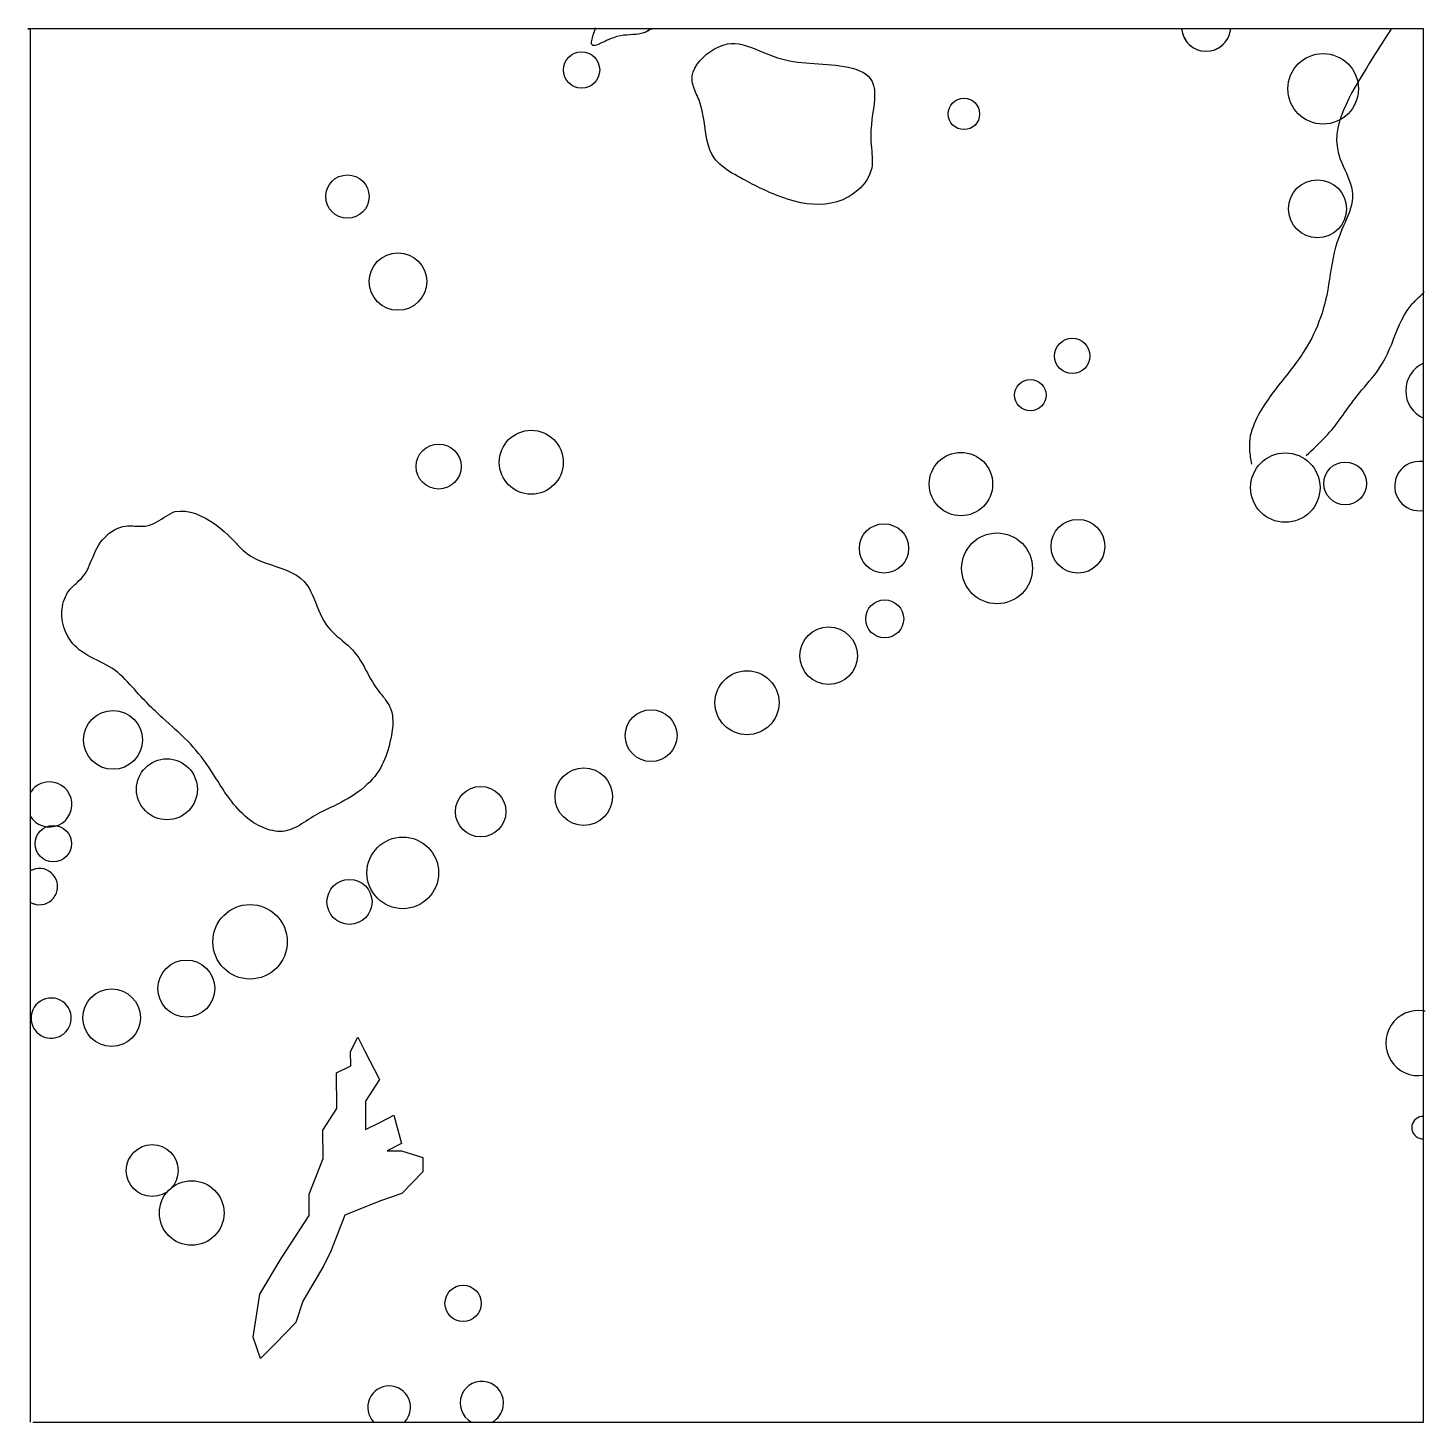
# Model space of a CAD drawing. Extents: x 4.057 to 5.044, y 8.53 to 9.515.
import ezdxf

# ---------------------------------------------------------------- set-up
doc = ezdxf.new("R2010")
doc.units = 0
doc.linetypes.add('HIDDEN', pattern=[0.375, 0.25, -0.125])
for name, color, linetype in [('LAYER1', 7, 'CONTINUOUS'), ('LAYER10', 1, 'CONTINUOUS'), ('LAYER12', 5, 'CONTINUOUS')]:
    doc.layers.add(name, color=color, linetype=linetype)

msp = doc.modelspace()

# ---------------------------------------------------------------- linework, layer by layer
at = {"layer": 'LAYER1', "color": 7, "linetype": 'CONTINUOUS'}
for points in [[(4.496, 9.5131), (4.496, 9.5131), (4.496, 9.5131), (4.4959, 9.5131), (4.4959, 9.5131), (4.4959, 9.513), (4.4959, 9.513), (4.4959, 9.513), (4.4958, 9.513), (4.4958, 9.513), (4.4958, 9.513), (4.4958, 9.513), (4.4958, 9.513), (4.494, 9.5119), (4.4922, 9.5111), (4.4904, 9.5106), (4.4885, 9.5102), (4.4865, 9.51), (4.4844, 9.5099), (4.4823, 9.5097), (4.4802, 9.5096), (4.4779, 9.5094), (4.4756, 9.509), (4.4732, 9.5085), (4.4707, 9.5077), (4.4691, 9.5071), (4.4675, 9.5064), (4.4659, 9.5057), (4.4643, 9.5049), (4.4628, 9.5042), (4.4613, 9.5035), (4.46, 9.503), (4.4588, 9.5025), (4.4577, 9.5022), (4.4568, 9.5021), (4.4561, 9.5022), (4.4556, 9.5026), (4.4554, 9.503), (4.4553, 9.5035), (4.4553, 9.5042), (4.4553, 9.5049), (4.4555, 9.5057), (4.4557, 9.5067), (4.4559, 9.5076), (4.4562, 9.5087), (4.4565, 9.5097), (4.4569, 9.5108), (4.4573, 9.512), (4.4576, 9.5131)], [(4.4576, 9.5131), (4.4577, 9.5132), (4.4577, 9.5133), (4.4577, 9.5133), (4.4577, 9.5134), (4.4577, 9.5135), (4.4577, 9.5135), (4.4577, 9.5136), (4.4578, 9.5137), (4.4578, 9.5137), (4.4578, 9.5138), (4.4578, 9.5139), (4.4578, 9.5139), (4.4579, 9.5142), (4.4579, 9.5144), (4.4579, 9.5145), (4.4579, 9.5146), (4.4579, 9.5146), (4.4579, 9.5146), (4.4579, 9.5146), (4.4579, 9.5145), (4.4579, 9.5144), (4.4579, 9.5142), (4.4578, 9.5141), (4.4578, 9.5139)], [(4.4578, 9.5139), (4.4578, 9.5139), (4.4578, 9.5139), (4.4578, 9.5139), (4.4578, 9.5139), (4.4578, 9.5139), (4.4578, 9.5139), (4.4578, 9.5139), (4.4578, 9.5139), (4.4578, 9.5139), (4.4578, 9.5139), (4.4578, 9.5139), (4.4578, 9.5139), (4.4578, 9.5139), (4.4578, 9.5139), (4.4578, 9.5139), (4.4578, 9.5139), (4.4578, 9.5139), (4.4578, 9.5139), (4.4578, 9.5139), (4.4578, 9.5139), (4.4578, 9.5139), (4.4578, 9.5139), (4.4578, 9.5139), (4.4578, 9.5139)], [(4.4971, 9.5139), (4.497, 9.5138), (4.4969, 9.5138), (4.4968, 9.5137), (4.4967, 9.5136), (4.4966, 9.5136), (4.4965, 9.5135), (4.4964, 9.5134), (4.4963, 9.5133), (4.4962, 9.5133), (4.4961, 9.5132), (4.4961, 9.5132), (4.496, 9.5131), (4.4958, 9.513), (4.4956, 9.5129), (4.4955, 9.5128), (4.4955, 9.5127), (4.4955, 9.5127), (4.4955, 9.5127), (4.4955, 9.5128), (4.4956, 9.5128), (4.4957, 9.5129), (4.4958, 9.5129), (4.4959, 9.513), (4.496, 9.5131)], [(4.4971, 9.5139), (4.4971, 9.5139), (4.4971, 9.5139), (4.4971, 9.5139), (4.4971, 9.5139), (4.4971, 9.5139), (4.4971, 9.5139), (4.4971, 9.5139), (4.4971, 9.5139), (4.4971, 9.5139), (4.4971, 9.5139), (4.4971, 9.5139), (4.4971, 9.5139), (4.4971, 9.5139), (4.4971, 9.5139), (4.4971, 9.5139), (4.4971, 9.5139), (4.4971, 9.5139), (4.4971, 9.5139), (4.4971, 9.5139), (4.4971, 9.5139), (4.4971, 9.5139), (4.4971, 9.5139), (4.4971, 9.5139), (4.4971, 9.5139)], [(4.4971, 9.5139), (4.4971, 9.5139), (4.4971, 9.5139), (4.4971, 9.5139), (4.4971, 9.5139), (4.4971, 9.5139), (4.4971, 9.5139), (4.4971, 9.5139), (4.4971, 9.5139), (4.4971, 9.5139), (4.4971, 9.5139), (4.4971, 9.5139), (4.4971, 9.5139), (4.4971, 9.5139), (4.4971, 9.5139), (4.4971, 9.5139), (4.4971, 9.5139), (4.4971, 9.5139), (4.4971, 9.5139), (4.4971, 9.5139), (4.4971, 9.5139), (4.4971, 9.5139), (4.4971, 9.5139), (4.4971, 9.5139), (4.4971, 9.5139)], [(4.4971, 9.5139), (4.4971, 9.5139), (4.4971, 9.5139), (4.4971, 9.5139), (4.4971, 9.5139), (4.4971, 9.5139), (4.4971, 9.5139), (4.4971, 9.5139), (4.4971, 9.5139), (4.4971, 9.5139), (4.4971, 9.5139), (4.4971, 9.5139), (4.4971, 9.5139), (4.4971, 9.5139), (4.4971, 9.5139), (4.4971, 9.5139), (4.4971, 9.5139), (4.4971, 9.5139), (4.4971, 9.5139), (4.4971, 9.5139), (4.4971, 9.5139), (4.4971, 9.5139), (4.4971, 9.5139), (4.4971, 9.5139), (4.4971, 9.5139)], [(4.4971, 9.5139), (4.4971, 9.5139), (4.4971, 9.5139), (4.4971, 9.5139), (4.4971, 9.5139), (4.4971, 9.5139), (4.4971, 9.5139), (4.4971, 9.5139), (4.4971, 9.5139), (4.4971, 9.5139), (4.4971, 9.5139), (4.4971, 9.5139), (4.4971, 9.5139), (4.4974, 9.5139), (4.4977, 9.5139), (4.4978, 9.5139), (4.4979, 9.5139), (4.498, 9.5139), (4.4979, 9.5139), (4.4979, 9.5139), (4.4978, 9.5139), (4.4976, 9.5139), (4.4975, 9.5139), (4.4973, 9.5139), (4.4971, 9.5139)], [(5.0192, 9.5131), (5.0173, 9.5102), (5.0154, 9.5073), (5.0136, 9.5043), (5.0117, 9.5014), (5.0098, 9.4984), (5.0079, 9.4955), (5.006, 9.4925), (5.0041, 9.4894), (5.0022, 9.4863), (5.0004, 9.4832), (4.9985, 9.4801), (4.9966, 9.4769), (4.9943, 9.4729), (4.992, 9.4689), (4.9899, 9.4648), (4.9879, 9.4606), (4.986, 9.4565), (4.9844, 9.4523), (4.9831, 9.448), (4.9821, 9.4438), (4.9814, 9.4396), (4.9812, 9.4353), (4.9815, 9.4311), (4.9822, 9.4269), (4.9829, 9.4244), (4.9838, 9.4219), (4.9848, 9.4194), (4.9858, 9.4169), (4.987, 9.4144), (4.9881, 9.412), (4.9891, 9.4095), (4.9901, 9.407), (4.991, 9.4046), (4.9917, 9.4021), (4.9922, 9.3996), (4.9925, 9.3972), (4.9925, 9.3947), (4.9922, 9.3922), (4.9917, 9.3897), (4.9911, 9.3873), (4.9902, 9.3848), (4.9893, 9.3823), (4.9883, 9.3798), (4.9872, 9.3773), (4.986, 9.3748), (4.9849, 9.3723), (4.9839, 9.3697), (4.9829, 9.3672), (4.9816, 9.3635), (4.9804, 9.3598), (4.9795, 9.356), (4.9787, 9.3523), (4.978, 9.3485), (4.9773, 9.3448), (4.9767, 9.341), (4.9761, 9.3372), (4.9755, 9.3335), (4.9749, 9.3297), (4.9742, 9.326), (4.9734, 9.3223), (4.9726, 9.3192), (4.9718, 9.3162), (4.9709, 9.3131), (4.9698, 9.3101), (4.9687, 9.3072), (4.9676, 9.3042), (4.9663, 9.3013), (4.965, 9.2984), (4.9636, 9.2956), (4.9621, 9.2927), (4.9605, 9.29), (4.9588, 9.2873), (4.9577, 9.2855), (4.9566, 9.2838), (4.9554, 9.2821), (4.9542, 9.2804), (4.953, 9.2787), (4.9518, 9.277), (4.9505, 9.2754), (4.9492, 9.2737), (4.948, 9.2721), (4.9467, 9.2704), (4.9454, 9.2688), (4.9441, 9.2672), (4.9429, 9.2656), (4.9416, 9.2639), (4.9403, 9.2623), (4.939, 9.2607), (4.9378, 9.259), (4.9365, 9.2574), (4.9353, 9.2557), (4.9341, 9.2541), (4.9329, 9.2523), (4.9317, 9.2506), (4.9306, 9.2489), (4.9294, 9.2471), (4.9282, 9.2452), (4.9271, 9.2432), (4.9259, 9.2412), (4.9249, 9.2392), (4.9239, 9.2371), (4.923, 9.235), (4.9222, 9.2329), (4.9214, 9.2308), (4.9208, 9.2286), (4.9203, 9.2265), (4.92, 9.2243), (4.9197, 9.2221), (4.9197, 9.2208), (4.9196, 9.2195), (4.9197, 9.2182), (4.9197, 9.2169), (4.9198, 9.2156), (4.92, 9.2143), (4.9201, 9.213), (4.9203, 9.2117), (4.9205, 9.2104), (4.9207, 9.2091), (4.9209, 9.2078), (4.9211, 9.2065)], [(5.0197, 9.5139), (5.0197, 9.5139), (5.0196, 9.5138), (5.0196, 9.5137), (5.0195, 9.5136), (5.0195, 9.5136), (5.0195, 9.5135), (5.0194, 9.5134), (5.0194, 9.5134), (5.0193, 9.5133), (5.0193, 9.5132), (5.0192, 9.5132), (5.0192, 9.5131), (5.0191, 9.5129), (5.019, 9.5127), (5.0189, 9.5126), (5.0188, 9.5125), (5.0188, 9.5125), (5.0188, 9.5125), (5.0189, 9.5126), (5.0189, 9.5126), (5.019, 9.5127), (5.0191, 9.5129), (5.0191, 9.513), (5.0192, 9.5131)], [(5.0197, 9.5139), (5.0197, 9.5139), (5.0197, 9.5139), (5.0197, 9.5139), (5.0197, 9.5139), (5.0197, 9.5139), (5.0197, 9.5139), (5.0197, 9.5139), (5.0197, 9.5139), (5.0197, 9.5139), (5.0197, 9.5139), (5.0197, 9.5139), (5.0197, 9.5139), (5.0197, 9.5139), (5.0197, 9.5139), (5.0197, 9.5139), (5.0197, 9.5139), (5.0197, 9.5139), (5.0197, 9.5139), (5.0197, 9.5139), (5.0197, 9.5139), (5.0197, 9.5139), (5.0197, 9.5139), (5.0197, 9.5139), (5.0197, 9.5139)], [(4.5512, 9.5034), (4.5538, 9.5037), (4.5566, 9.5036), (4.5594, 9.5033), (4.5623, 9.5026), (4.5652, 9.5018), (4.5682, 9.5007), (4.5712, 9.4995), (4.5743, 9.4983), (4.5774, 9.497), (4.5804, 9.4958), (4.5835, 9.4946), (4.5865, 9.4936), (4.5894, 9.4927), (4.5922, 9.492), (4.5951, 9.4914), (4.5979, 9.4909), (4.6008, 9.4905), (4.6036, 9.4902), (4.6065, 9.4899), (4.6094, 9.4897), (4.6124, 9.4895), (4.6154, 9.4893), (4.6185, 9.4891), (4.6217, 9.4888), (4.6247, 9.4886), (4.6276, 9.4882), (4.6306, 9.4879), (4.6335, 9.4874), (4.6364, 9.4868), (4.6392, 9.4862), (4.6419, 9.4854), (4.6444, 9.4844), (4.6467, 9.4833), (4.6487, 9.4821), (4.6505, 9.4806), (4.652, 9.479), (4.6534, 9.4767), (4.6543, 9.474), (4.6549, 9.4711), (4.6551, 9.4679), (4.655, 9.4646), (4.6547, 9.4611), (4.6542, 9.4575), (4.6537, 9.4538), (4.6532, 9.45), (4.6528, 9.4462), (4.6524, 9.4425), (4.6523, 9.4388), (4.6524, 9.4365), (4.6525, 9.4342), (4.6526, 9.432), (4.6528, 9.4299), (4.653, 9.4277), (4.6532, 9.4256), (4.6534, 9.4235), (4.6534, 9.4215), (4.6534, 9.4195), (4.6533, 9.4175), (4.653, 9.4155), (4.6525, 9.4136), (4.6518, 9.4115), (4.6508, 9.4094), (4.6496, 9.4074), (4.6483, 9.4054), (4.6467, 9.4035), (4.645, 9.4017), (4.6432, 9.4), (4.6412, 9.3984), (4.6392, 9.3969), (4.637, 9.3956), (4.6348, 9.3944), (4.6326, 9.3933), (4.6285, 9.3918), (4.6243, 9.3908), (4.6201, 9.3902), (4.6158, 9.3899), (4.6115, 9.3901), (4.6072, 9.3905), (4.6029, 9.3912), (4.5986, 9.3922), (4.5944, 9.3934), (4.5903, 9.3948), (4.5862, 9.3963), (4.5822, 9.398), (4.5805, 9.3987), (4.5788, 9.3995), (4.5771, 9.4002), (4.5754, 9.401), (4.5737, 9.4018), (4.5721, 9.4027), (4.5704, 9.4035), (4.5687, 9.4043), (4.5671, 9.4052), (4.5654, 9.4061), (4.5637, 9.407), (4.562, 9.4079), (4.5601, 9.4089), (4.5582, 9.4099), (4.5563, 9.411), (4.5544, 9.4121), (4.5526, 9.4132), (4.5508, 9.4144), (4.549, 9.4157), (4.5474, 9.417), (4.5458, 9.4183), (4.5443, 9.4197), (4.543, 9.4212), (4.5418, 9.4228), (4.5401, 9.4255), (4.5388, 9.4285), (4.5377, 9.4316), (4.5369, 9.4349), (4.5362, 9.4383), (4.5357, 9.4417), (4.5352, 9.4453), (4.5347, 9.4488), (4.5341, 9.4524), (4.5334, 9.456), (4.5325, 9.4595), (4.5314, 9.4629), (4.5309, 9.4642), (4.5304, 9.4655), (4.5298, 9.4668), (4.5292, 9.4681), (4.5287, 9.4693), (4.5282, 9.4706), (4.5277, 9.4718), (4.5272, 9.4731), (4.5269, 9.4743), (4.5266, 9.4755), (4.5263, 9.4768), (4.5262, 9.478), (4.5264, 9.4808), (4.5271, 9.4835), (4.5282, 9.4862), (4.5298, 9.4889), (4.5317, 9.4914), (4.534, 9.4938), (4.5365, 9.496), (4.5392, 9.498), (4.5421, 9.4998), (4.5451, 9.5013), (4.5481, 9.5025), (4.5512, 9.5034)], [(4.9597, 9.2126), (4.9614, 9.2142), (4.9631, 9.2158), (4.9648, 9.2174), (4.9665, 9.2191), (4.9682, 9.2207), (4.9699, 9.2223), (4.9715, 9.224), (4.9732, 9.2257), (4.9748, 9.2274), (4.9763, 9.2292), (4.9779, 9.2309), (4.9794, 9.2327), (4.9806, 9.2343), (4.9819, 9.236), (4.9831, 9.2377), (4.9843, 9.2393), (4.9855, 9.241), (4.9867, 9.2427), (4.9879, 9.2444), (4.9891, 9.2461), (4.9903, 9.2478), (4.9916, 9.2495), (4.9928, 9.2512), (4.9941, 9.2528), (4.9957, 9.2549), (4.9974, 9.257), (4.9991, 9.259), (5.0009, 9.261), (5.0026, 9.2631), (5.0043, 9.2651), (5.006, 9.2672), (5.0077, 9.2692), (5.0093, 9.2713), (5.0108, 9.2735), (5.0123, 9.2757), (5.0137, 9.2779), (5.0155, 9.2812), (5.0171, 9.2845), (5.0186, 9.2879), (5.0201, 9.2914), (5.0214, 9.2949), (5.0228, 9.2984), (5.0242, 9.3019), (5.0257, 9.3053), (5.0273, 9.3086), (5.0291, 9.3119), (5.031, 9.315), (5.0332, 9.3179), (5.0339, 9.3188), (5.0346, 9.3197), (5.0353, 9.3205), (5.0361, 9.3213), (5.0369, 9.3221), (5.0377, 9.3229), (5.0385, 9.3237), (5.0393, 9.3245), (5.0401, 9.3253), (5.0409, 9.326), (5.0418, 9.3268), (5.0426, 9.3276)], [(5.0426, 9.3276), (5.0426, 9.3276), (5.0426, 9.3276), (5.0426, 9.3276), (5.0426, 9.3276), (5.0426, 9.3276), (5.0426, 9.3276), (5.0426, 9.3276), (5.0426, 9.3276), (5.0426, 9.3276), (5.0426, 9.3276), (5.0426, 9.3276), (5.0426, 9.3276), (5.0426, 9.3279), (5.0426, 9.3282), (5.0426, 9.3283), (5.0426, 9.3284), (5.0426, 9.3284), (5.0426, 9.3284), (5.0426, 9.3284), (5.0426, 9.3282), (5.0426, 9.3281), (5.0426, 9.3279), (5.0426, 9.3278), (5.0426, 9.3276)]]:
    msp.add_lwpolyline(points, dxfattribs=at)
at = {"layer": 'LAYER1', "color": 7, "linetype": 'HIDDEN'}
msp.add_lwpolyline([(4.2216, 8.5751), (4.2164, 8.5901), (4.2212, 8.6204), (4.2361, 8.6456), (4.2361, 8.6456), (4.256, 8.676), (4.2559, 8.6911), (4.2657, 8.7163), (4.2656, 8.7364), (4.2755, 8.7516), (4.2753, 8.7767), (4.2853, 8.7818), (4.2852, 8.7919), (4.2902, 8.802), (4.2953, 8.792), (4.3055, 8.772), (4.2956, 8.7568), (4.2957, 8.7367), (4.3058, 8.7418), (4.3158, 8.7469), (4.321, 8.7268), (4.311, 8.7217), (4.321, 8.7218), (4.3362, 8.7169), (4.3362, 8.7068), (4.3213, 8.6916), (4.3062, 8.6864), (4.2811, 8.6762), (4.2713, 8.6509), (4.2663, 8.6408), (4.2514, 8.6156), (4.2465, 8.6004), (4.2316, 8.5852), (4.2216, 8.5751), (4.2216, 8.5751)], dxfattribs=at)
at = {"layer": 'LAYER1', "color": 7, "linetype": 'CONTINUOUS'}
for centre, radius in [((4.4482, 9.4849), 0.0128), ((4.9717, 9.4716), 0.0249), ((4.7181, 9.4539), 0.0111), ((4.2829, 9.3955), 0.0153), ((4.9677, 9.3869), 0.0205), ((4.3186, 9.3355), 0.0203), ((4.7946, 9.283), 0.0125), ((4.765, 9.2553), 0.0111), ((4.4127, 9.2079), 0.0226), ((4.3473, 9.2049), 0.0159), ((4.716, 9.1925), 0.0224), ((4.945, 9.19), 0.0245), ((4.9873, 9.193), 0.0151), ((4.6617, 9.1471), 0.0174), ((4.7986, 9.1486), 0.019), ((4.7415, 9.133), 0.025), ((4.6622, 9.0973), 0.0134), ((4.6226, 9.0713), 0.0203), ((4.565, 9.0381), 0.0226), ((4.1175, 9.0119), 0.0208), ((4.4973, 9.0149), 0.0183), ((4.1555, 8.977), 0.0215), ((4.4498, 8.9718), 0.0203), ((4.377, 8.9612), 0.0178), ((4.0753, 8.9386), 0.0128), ((4.322, 8.918), 0.0253), ((4.2844, 8.8975), 0.0159), ((4.2142, 8.8693), 0.0263), ((4.1692, 8.8363), 0.0201), ((4.1165, 8.8157), 0.0203), ((4.1451, 8.7078), 0.0183), ((4.173, 8.6778), 0.0228), ((4.3646, 8.614), 0.0128)]:
    msp.add_circle(centre, radius, dxfattribs=at)
for centre, radius, start, end in [((4.8891, 9.5155), 0.0174, -174.8159, -172.114), ((4.8891, 9.5155), 0.0174, -174.8159, -7.8895), ((4.8891, 9.5155), 0.0174, -172.1136, -7.8895), ((4.8891, 9.5155), 0.0174, -7.8883, -5.1856), ((4.8891, 9.5155), 0.0174, -7.8883, -5.1856), ((5.0513, 9.2584), 0.0213, 113.9901, -113.9912), ((5.0396, 9.1911), 0.0174, 90.6485, -79.9258), ((5.0396, 9.1911), 0.0174, 79.9237, 90.6486), ((4.0726, 8.9663), 0.0159, 137.8113, 149.0557), ((4.0726, 8.9663), 0.0159, -137.8113, 108.8906), ((4.0726, 8.9663), 0.0159, 108.8884, 137.8123), ((4.0726, 8.9663), 0.0159, -149.0566, -137.8125), ((4.0655, 8.9083), 0.0128, 111.5539, 120.8241), ((4.0655, 8.9083), 0.0128, -100.8588, 111.5548), ((4.0655, 8.9083), 0.0128, -120.8138, -111.5528), ((4.0655, 8.9083), 0.0128, -111.5524, -100.8591), ((4.0738, 8.8154), 0.0142, -44.5522, 155.9471), ((4.0738, 8.8154), 0.0142, 155.9483, -155.9483), ((5.0389, 8.7978), 0.023, 80.7321, -80.7318), ((5.0389, 8.7978), 0.023, 78.1012, 80.7321), ((4.0738, 8.8154), 0.0142, -155.9483, -44.5521), ((5.0421, 8.7381), 0.0079, 85.9704, -107.8489), ((5.0421, 8.7381), 0.0079, -107.847, -85.9723), ((4.3124, 8.5406), 0.0151, 90.4595, -136.6477), ((4.3124, 8.5406), 0.0151, -43.3623, 90.4595), ((4.3778, 8.5436), 0.0153, -8.9936, -118.7401), ((4.3778, 8.5436), 0.0153, -61.2614, -8.9939)]:
    msp.add_arc(centre, radius, start, end, dxfattribs=at)
at = {"layer": 'LAYER10', "color": 1, "linetype": 'CONTINUOUS'}
for points in [[(4.1614, 9.1732), (4.165, 9.1735), (4.1685, 9.1734), (4.1721, 9.1727), (4.1757, 9.1717), (4.1793, 9.1702), (4.1828, 9.1685), (4.1862, 9.1664), (4.1896, 9.1641), (4.1929, 9.1616), (4.196, 9.159), (4.199, 9.1562), (4.2019, 9.1534), (4.2027, 9.1525), (4.2035, 9.1517), (4.2044, 9.1508), (4.2052, 9.1499), (4.206, 9.149), (4.2068, 9.1482), (4.2076, 9.1473), (4.2085, 9.1465), (4.2093, 9.1457), (4.2102, 9.1449), (4.2111, 9.1442), (4.212, 9.1435), (4.2151, 9.1414), (4.2184, 9.1396), (4.2219, 9.1381), (4.2256, 9.1367), (4.2293, 9.1354), (4.233, 9.1341), (4.2367, 9.1328), (4.2403, 9.1314), (4.2437, 9.1298), (4.2469, 9.1281), (4.2498, 9.126), (4.2524, 9.1237), (4.2541, 9.1216), (4.2556, 9.1194), (4.2569, 9.117), (4.2581, 9.1145), (4.2592, 9.1119), (4.2603, 9.1092), (4.2614, 9.1065), (4.2625, 9.1038), (4.2636, 9.1011), (4.2648, 9.0985), (4.2662, 9.096), (4.2677, 9.0936), (4.2692, 9.0917), (4.2707, 9.0899), (4.2723, 9.0882), (4.2741, 9.0865), (4.2758, 9.0849), (4.2777, 9.0834), (4.2795, 9.0818), (4.2813, 9.0802), (4.2831, 9.0787), (4.2848, 9.077), (4.2865, 9.0754), (4.288, 9.0736), (4.2895, 9.0718), (4.2909, 9.0698), (4.2922, 9.0678), (4.2935, 9.0657), (4.2947, 9.0636), (4.2958, 9.0614), (4.297, 9.0593), (4.2981, 9.0571), (4.2993, 9.0549), (4.3006, 9.0528), (4.3019, 9.0507), (4.3033, 9.0486), (4.3042, 9.0474), (4.3052, 9.0461), (4.3061, 9.0449), (4.3071, 9.0437), (4.308, 9.0425), (4.309, 9.0413), (4.3099, 9.04), (4.3107, 9.0388), (4.3115, 9.0375), (4.3123, 9.0363), (4.3129, 9.0349), (4.3135, 9.0336), (4.314, 9.0321), (4.3144, 9.0305), (4.3147, 9.0289), (4.3148, 9.0272), (4.3149, 9.0255), (4.3149, 9.0239), (4.3149, 9.0221), (4.3147, 9.0204), (4.3145, 9.0187), (4.3143, 9.0169), (4.314, 9.0152), (4.3137, 9.0135), (4.3132, 9.0112), (4.3126, 9.0089), (4.3121, 9.0067), (4.3114, 9.0044), (4.3107, 9.0023), (4.31, 9.0001), (4.3091, 8.998), (4.3082, 8.996), (4.3072, 8.994), (4.3062, 8.992), (4.305, 8.9901), (4.3038, 8.9882), (4.3022, 8.9861), (4.3005, 8.9841), (4.2987, 8.9821), (4.2967, 8.9803), (4.2947, 8.9785), (4.2926, 8.9767), (4.2904, 8.9751), (4.2882, 8.9735), (4.2859, 8.972), (4.2835, 8.9706), (4.2812, 8.9692), (4.2788, 8.9679), (4.2771, 8.967), (4.2754, 8.9662), (4.2738, 8.9654), (4.2721, 8.9646), (4.2704, 8.9638), (4.2687, 8.963), (4.2671, 8.9622), (4.2654, 8.9613), (4.2637, 8.9605), (4.2621, 8.9596), (4.2604, 8.9587), (4.2588, 8.9577), (4.2571, 8.9567), (4.2555, 8.9557), (4.2539, 8.9546), (4.2522, 8.9536), (4.2506, 8.9525), (4.249, 8.9515), (4.2473, 8.9506), (4.2456, 8.9498), (4.244, 8.949), (4.2422, 8.9484), (4.2405, 8.9478), (4.2387, 8.9475), (4.2371, 8.9473), (4.2354, 8.9472), (4.2336, 8.9473), (4.2319, 8.9475), (4.2302, 8.9478), (4.2285, 8.9482), (4.2268, 8.9487), (4.2251, 8.9493), (4.2234, 8.9499), (4.2217, 8.9507), (4.2201, 8.9515), (4.2186, 8.9523), (4.2165, 8.9536), (4.2145, 8.955), (4.2126, 8.9564), (4.2108, 8.958), (4.209, 8.9596), (4.2073, 8.9613), (4.2057, 8.963), (4.2041, 8.9648), (4.2026, 8.9666), (4.2011, 8.9685), (4.1997, 8.9704), (4.1983, 8.9723), (4.1965, 8.9748), (4.1949, 8.9773), (4.1932, 8.9799), (4.1916, 8.9824), (4.1899, 8.985), (4.1883, 8.9875), (4.1867, 8.9901), (4.185, 8.9926), (4.1833, 8.9951), (4.1816, 8.9975), (4.1798, 9), (4.1779, 9.0023), (4.176, 9.0046), (4.1741, 9.0068), (4.1721, 9.009), (4.17, 9.0111), (4.1679, 9.0132), (4.1657, 9.0152), (4.1636, 9.0173), (4.1614, 9.0193), (4.1592, 9.0213), (4.157, 9.0233), (4.1548, 9.0253), (4.1526, 9.0273), (4.1513, 9.0285), (4.1499, 9.0297), (4.1487, 9.0309), (4.1474, 9.0321), (4.1461, 9.0334), (4.1448, 9.0346), (4.1435, 9.0358), (4.1423, 9.0371), (4.141, 9.0384), (4.1398, 9.0397), (4.1386, 9.0409), (4.1373, 9.0423), (4.1357, 9.044), (4.1341, 9.0458), (4.1326, 9.0476), (4.131, 9.0494), (4.1294, 9.0511), (4.1277, 9.0529), (4.1261, 9.0546), (4.1244, 9.0563), (4.1226, 9.0579), (4.1208, 9.0594), (4.119, 9.0608), (4.1171, 9.0622), (4.115, 9.0635), (4.1129, 9.0647), (4.1107, 9.0659), (4.1085, 9.067), (4.1063, 9.0681), (4.1041, 9.0692), (4.1019, 9.0703), (4.0997, 9.0715), (4.0976, 9.0728), (4.0956, 9.0741), (4.0936, 9.0755), (4.0918, 9.0771), (4.0905, 9.0784), (4.0892, 9.0798), (4.088, 9.0813), (4.0869, 9.0828), (4.0859, 9.0844), (4.085, 9.0861), (4.0842, 9.0878), (4.0834, 9.0896), (4.0828, 9.0914), (4.0823, 9.0933), (4.0819, 9.0952), (4.0816, 9.0971), (4.0814, 9.0989), (4.0813, 9.1007), (4.0814, 9.1025), (4.0815, 9.1043), (4.0817, 9.1061), (4.0821, 9.1078), (4.0825, 9.1095), (4.0831, 9.1112), (4.0838, 9.1128), (4.0846, 9.1144), (4.0854, 9.1159), (4.0864, 9.1173), (4.0872, 9.1182), (4.088, 9.1191), (4.0888, 9.12), (4.0897, 9.1208), (4.0905, 9.1216), (4.0914, 9.1224), (4.0923, 9.1232), (4.0932, 9.1241), (4.094, 9.1249), (4.0949, 9.1257), (4.0957, 9.1266), (4.0964, 9.1274), (4.0975, 9.1289), (4.0985, 9.1304), (4.0994, 9.132), (4.1002, 9.1337), (4.1009, 9.1354), (4.1016, 9.1371), (4.1023, 9.1389), (4.1031, 9.1406), (4.1038, 9.1424), (4.1046, 9.1442), (4.1054, 9.1459), (4.1063, 9.1476), (4.1075, 9.1495), (4.1087, 9.1514), (4.1101, 9.1531), (4.1116, 9.1548), (4.1132, 9.1563), (4.1148, 9.1578), (4.1166, 9.159), (4.1184, 9.1602), (4.1203, 9.1612), (4.1223, 9.1619), (4.1243, 9.1625), (4.1263, 9.1629), (4.1276, 9.163), (4.1288, 9.163), (4.1301, 9.163), (4.1314, 9.163), (4.1326, 9.1629), (4.1339, 9.1628), (4.1352, 9.1628), (4.1364, 9.1627), (4.1377, 9.1627), (4.139, 9.1627)], [(4.139, 9.1627), (4.1402, 9.1628), (4.1414, 9.163), (4.1432, 9.1635), (4.145, 9.1641), (4.1467, 9.1649), (4.1484, 9.1658), (4.1501, 9.1667), (4.1517, 9.1678), (4.1534, 9.1688), (4.155, 9.1698), (4.1566, 9.1708), (4.1582, 9.1718), (4.1598, 9.1726), (4.1614, 9.1732)]]:
    msp.add_lwpolyline(points, dxfattribs=at)
at = {"layer": 'LAYER12', "color": 5, "linetype": 'CONTINUOUS'}
for points in [[(4.0589, 9.5139), (4.0574, 9.5139)], [(4.0574, 9.5139), (4.0589, 9.5139)], [(4.0589, 9.5139), (4.0589, 9.5139)], [(4.0589, 9.5139), (4.0589, 9.5139)], [(4.0608, 9.5139), (4.0589, 9.5139)], [(4.0589, 9.5139), (4.0589, 9.5139)], [(4.0589, 9.5139), (4.0589, 9.5139)], [(4.0589, 9.5139), (4.0589, 9.5139)], [(4.0589, 9.5139), (4.0589, 9.5131)], [(4.0589, 9.5131), (4.0589, 8.5366)], [(5.0426, 9.5139), (4.0608, 9.5139)], [(5.0426, 9.5131), (5.0426, 9.5139)], [(5.0426, 8.5302), (5.0426, 9.5131)], [(4.0589, 8.5366), (4.0589, 8.5302)], [(4.0589, 8.5302), (4.0589, 8.5302)], [(4.0589, 8.5302), (4.0589, 8.5302)], [(4.0608, 8.5302), (5.0426, 8.5302)]]:
    msp.add_lwpolyline(points, dxfattribs=at)

doc.saveas('drawing.dxf')
